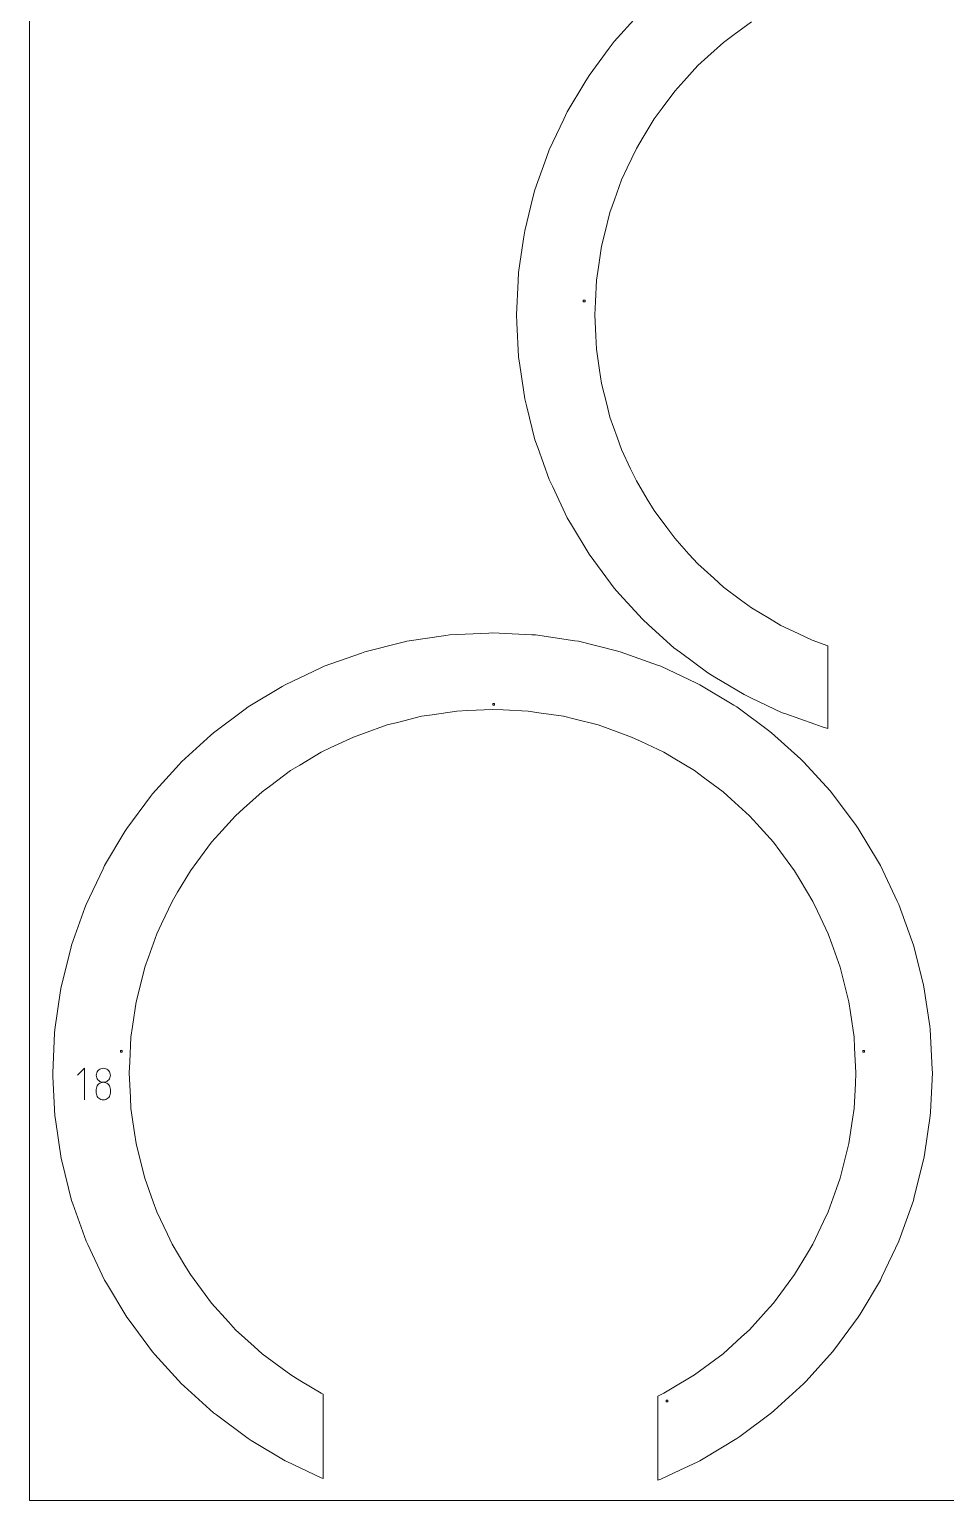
# Model space of a CAD drawing. Header units: centimetres. Extents: x -214 to 137, y -175 to 4.
# Drawn here: x -83.03 to -52.35, y -175.16 to -125.91 of the extents above; entities that cross this region are included whole.
import ezdxf

# ---------------------------------------------------------------- set-up
doc = ezdxf.new("R2010")
doc.units = ezdxf.units.CM
doc.header["$MEASUREMENT"] = 0
doc.layers.add('layer 1', color=7, linetype='Continuous')

msp = doc.modelspace()

# ---------------------------------------------------------------- linework, layer by layer
at = {"layer": 'layer 1', "color": 5, "lineweight": 9}
for points in [[(-83.02943, -75.16373), (-83.02943, -75.16373), (-83.02943, -175.16373), (-83.02943, -175.16373)], [(-62.6788, -125.46353), (-62.6788, -125.46353), (-63.44598, -126.30999), (-63.44598, -126.30999)], [(-59.78284, -126.33854), (-59.78284, -126.33854), (-59.42359, -126.0721), (-59.42359, -126.0721)], [(-59.42359, -126.0721), (-59.42359, -126.0721), (-58.85283, -125.6488), (-58.85283, -125.6488)], [(-63.60854, -126.52918), (-63.60854, -126.52918), (-64.28906, -127.44675), (-64.28906, -127.44675)], [(-63.44598, -126.30999), (-63.44598, -126.30999), (-63.60854, -126.52918), (-63.60854, -126.52918)], [(-60.30936, -126.81575), (-60.30936, -126.81575), (-59.78284, -126.33854), (-59.78284, -126.33854)], [(-60.64076, -127.11612), (-60.64076, -127.11612), (-60.30936, -126.81575), (-60.30936, -126.81575)], [(-64.28906, -127.44675), (-64.28906, -127.44675), (-64.42935, -127.68082), (-64.42935, -127.68082)], [(-61.11797, -127.64264), (-61.11797, -127.64264), (-60.64076, -127.11612), (-60.64076, -127.11612)], [(-64.42935, -127.68082), (-64.42935, -127.68082), (-65.01666, -128.66068), (-65.01666, -128.66068)], [(-61.84164, -128.5448), (-61.84164, -128.5448), (-61.41833, -127.97404), (-61.41833, -127.97404)], [(-61.41833, -127.97404), (-61.41833, -127.97404), (-61.11797, -127.64264), (-61.11797, -127.64264)], [(-62.10807, -128.90404), (-62.10807, -128.90404), (-61.84164, -128.5448), (-61.84164, -128.5448)], [(-65.13333, -128.90737), (-65.13333, -128.90737), (-65.62177, -129.94008), (-65.62177, -129.94008)], [(-65.01666, -128.66068), (-65.01666, -128.66068), (-65.13333, -128.90737), (-65.13333, -128.90737)], [(-62.4734, -129.51355), (-62.4734, -129.51355), (-62.10807, -128.90404), (-62.10807, -128.90404)], [(-62.70334, -129.89717), (-62.70334, -129.89717), (-62.4734, -129.51355), (-62.4734, -129.51355)], [(-65.62177, -129.94008), (-65.62177, -129.94008), (-65.71371, -130.19702), (-65.71371, -130.19702)], [(-63.00715, -130.53955), (-63.00715, -130.53955), (-62.70334, -129.89717), (-62.70334, -129.89717)], [(-65.71371, -130.19702), (-65.71371, -130.19702), (-66.09856, -131.27263), (-66.09856, -131.27263)], [(-63.43778, -131.61294), (-63.43778, -131.61294), (-63.19839, -130.94388), (-63.19839, -130.94388)], [(-63.19839, -130.94388), (-63.19839, -130.94388), (-63.00715, -130.53955), (-63.00715, -130.53955)], [(-66.09856, -131.27263), (-66.09856, -131.27263), (-66.16487, -131.53734), (-66.16487, -131.53734)], [(-66.16487, -131.53734), (-66.16487, -131.53734), (-66.44245, -132.64549), (-66.44245, -132.64549)], [(-63.58846, -132.03406), (-63.58846, -132.03406), (-63.43778, -131.61294), (-63.43778, -131.61294)], [(-63.76112, -132.72336), (-63.76112, -132.72336), (-63.58846, -132.03406), (-63.58846, -132.03406)], [(-66.48249, -132.91543), (-66.48249, -132.91543), (-66.65011, -134.04546), (-66.65011, -134.04546)], [(-66.44245, -132.64549), (-66.44245, -132.64549), (-66.48249, -132.91543), (-66.48249, -132.91543)], [(-63.86979, -133.15722), (-63.86979, -133.15722), (-63.76112, -132.72336), (-63.76112, -132.72336)], [(-63.97407, -133.86014), (-63.97407, -133.86014), (-63.86979, -133.15722), (-63.86979, -133.15722)], [(-64.0397, -134.30256), (-64.0397, -134.30256), (-63.97407, -133.86014), (-63.97407, -133.86014)], [(-66.6635, -134.31801), (-66.6635, -134.31801), (-66.71955, -135.45903), (-66.71955, -135.45903)], [(-66.65011, -134.04546), (-66.65011, -134.04546), (-66.6635, -134.31801), (-66.6635, -134.31801)], [(-64.07456, -135.01231), (-64.07456, -135.01231), (-64.0397, -134.30256), (-64.0397, -134.30256)], [(-66.71955, -135.45903), (-66.71955, -135.45903), (-66.70616, -135.73159), (-66.70616, -135.73159)], [(-64.42248, -134.97176), (-64.42248, -134.97176), (-64.47963, -134.97176), (-64.47963, -134.97176)], [(-64.47963, -134.97176), (-64.47963, -134.97176), (-64.47963, -135.02891), (-64.47963, -135.02891)], [(-64.47963, -135.02891), (-64.47963, -135.02891), (-64.42248, -135.02891), (-64.42248, -135.02891)], [(-64.42248, -135.02891), (-64.42248, -135.02891), (-64.42248, -134.97176), (-64.42248, -134.97176)], [(-64.0965, -135.45903), (-64.0965, -135.45903), (-64.07456, -135.01231), (-64.07456, -135.01231)], [(-64.06163, -136.16878), (-64.06163, -136.16878), (-64.0965, -135.45903), (-64.0965, -135.45903)], [(-66.70616, -135.73159), (-66.70616, -135.73159), (-66.65011, -136.87261), (-66.65011, -136.87261)], [(-64.03969, -136.61551), (-64.03969, -136.61551), (-64.06163, -136.16878), (-64.06163, -136.16878)], [(-66.65011, -136.87261), (-66.65011, -136.87261), (-66.61007, -137.14254), (-66.61007, -137.14254)], [(-63.93542, -137.31841), (-63.93542, -137.31841), (-64.03969, -136.61551), (-64.03969, -136.61551)], [(-66.61007, -137.14254), (-66.61007, -137.14254), (-66.44244, -138.27257), (-66.44244, -138.27257)], [(-63.86979, -137.76084), (-63.86979, -137.76084), (-63.93542, -137.31841), (-63.93542, -137.31841)], [(-63.69713, -138.45014), (-63.69713, -138.45014), (-63.86979, -137.76084), (-63.86979, -137.76084)], [(-66.44244, -138.27257), (-66.44244, -138.27257), (-66.37613, -138.53728), (-66.37613, -138.53728)], [(-66.37613, -138.53728), (-66.37613, -138.53728), (-66.09856, -139.64544), (-66.09856, -139.64544)], [(-63.58846, -138.884), (-63.58846, -138.884), (-63.69713, -138.45014), (-63.69713, -138.45014)], [(-63.34907, -139.55307), (-63.34907, -139.55307), (-63.58846, -138.884), (-63.58846, -138.884)], [(-66.09856, -139.64544), (-66.09856, -139.64544), (-66.00663, -139.90237), (-66.00663, -139.90237)], [(-63.19838, -139.97419), (-63.19838, -139.97419), (-63.34907, -139.55307), (-63.34907, -139.55307)], [(-66.00663, -139.90237), (-66.00663, -139.90237), (-65.62176, -140.97798), (-65.62176, -140.97798)], [(-62.89456, -140.61656), (-62.89456, -140.61656), (-63.19838, -139.97419), (-63.19838, -139.97419)], [(-62.70333, -141.02088), (-62.70333, -141.02088), (-62.89456, -140.61656), (-62.89456, -140.61656)], [(-65.62176, -140.97798), (-65.62176, -140.97798), (-65.50509, -141.22467), (-65.50509, -141.22467)], [(-65.50509, -141.22467), (-65.50509, -141.22467), (-65.01666, -142.25738), (-65.01666, -142.25738)], [(-62.33801, -141.63038), (-62.33801, -141.63038), (-62.70333, -141.02088), (-62.70333, -141.02088)], [(-62.10807, -142.01401), (-62.10807, -142.01401), (-62.33801, -141.63038), (-62.33801, -141.63038)], [(-65.01666, -142.25738), (-65.01666, -142.25738), (-64.87636, -142.49144), (-64.87636, -142.49144)], [(-61.68476, -142.58478), (-61.68476, -142.58478), (-62.10807, -142.01401), (-62.10807, -142.01401)], [(-64.87636, -142.49144), (-64.87636, -142.49144), (-64.28906, -143.4713), (-64.28906, -143.4713)], [(-61.41832, -142.94403), (-61.41832, -142.94403), (-61.68476, -142.58478), (-61.68476, -142.58478)], [(-60.94111, -143.47055), (-60.94111, -143.47055), (-61.41832, -142.94403), (-61.41832, -142.94403)], [(-64.28906, -143.4713), (-64.28906, -143.4713), (-64.1265, -143.69049), (-64.1265, -143.69049)], [(-64.1265, -143.69049), (-64.1265, -143.69049), (-63.44597, -144.60807), (-63.44597, -144.60807)], [(-60.64075, -143.80195), (-60.64075, -143.80195), (-60.94111, -143.47055), (-60.94111, -143.47055)], [(-60.11423, -144.27916), (-60.11423, -144.27916), (-60.64075, -143.80195), (-60.64075, -143.80195)], [(-59.78283, -144.57952), (-59.78283, -144.57952), (-60.11423, -144.27916), (-60.11423, -144.27916)], [(-63.44597, -144.60807), (-63.44597, -144.60807), (-63.26271, -144.81027), (-63.26271, -144.81027)], [(-63.26271, -144.81027), (-63.26271, -144.81027), (-62.49553, -145.65673), (-62.49553, -145.65673)], [(-59.21207, -145.00282), (-59.21207, -145.00282), (-59.78283, -144.57952), (-59.78283, -144.57952)], [(-58.85282, -145.26926), (-58.85282, -145.26926), (-59.21207, -145.00282), (-59.21207, -145.00282)], [(-58.24332, -145.63458), (-58.24332, -145.63458), (-58.85282, -145.26926), (-58.85282, -145.26926)], [(-62.49553, -145.65673), (-62.49553, -145.65673), (-62.29333, -145.83998), (-62.29333, -145.83998)], [(-57.85969, -145.86452), (-57.85969, -145.86452), (-58.24332, -145.63458), (-58.24332, -145.63458)], [(-69.08521, -146.19793), (-69.08521, -146.19793), (-70.3937, -146.39202), (-70.3937, -146.39202)], [(-68.96383, -146.17992), (-68.96383, -146.17992), (-69.08521, -146.19793), (-69.08521, -146.19793)], [(-67.64261, -146.11501), (-67.64261, -146.11501), (-68.96383, -146.17992), (-68.96383, -146.17992)], [(-67.52004, -146.10899), (-67.52004, -146.10899), (-67.64261, -146.11501), (-67.64261, -146.11501)], [(-66.19875, -146.17391), (-66.19875, -146.17391), (-67.52004, -146.10899), (-67.52004, -146.10899)], [(-66.07617, -146.17993), (-66.07617, -146.17993), (-66.19875, -146.17391), (-66.19875, -146.17391)], [(-64.76768, -146.37403), (-64.76768, -146.37403), (-66.07617, -146.17993), (-66.07617, -146.17993)], [(-62.29333, -145.83998), (-62.29333, -145.83998), (-61.44687, -146.60716), (-61.44687, -146.60716)], [(-57.45537, -146.05575), (-57.45537, -146.05575), (-57.85969, -145.86452), (-57.85969, -145.86452)], [(-56.81299, -146.35957), (-56.81299, -146.35957), (-57.45537, -146.05575), (-57.45537, -146.05575)], [(-71.91145, -146.7846), (-71.91145, -146.7846), (-73.15693, -147.23024), (-73.15693, -147.23024)], [(-71.7959, -146.74326), (-71.7959, -146.74326), (-71.91145, -146.7846), (-71.91145, -146.7846)], [(-70.51274, -146.42184), (-70.51274, -146.42184), (-71.7959, -146.74326), (-71.7959, -146.74326)], [(-70.3937, -146.39202), (-70.3937, -146.39202), (-70.51274, -146.42184), (-70.51274, -146.42184)], [(-64.64629, -146.39204), (-64.64629, -146.39204), (-64.76768, -146.37403), (-64.76768, -146.37403)], [(-63.36314, -146.71346), (-63.36314, -146.71346), (-64.64629, -146.39204), (-64.64629, -146.39204)], [(-63.2441, -146.74328), (-63.2441, -146.74328), (-63.36314, -146.71346), (-63.36314, -146.71346)], [(-61.99862, -147.18893), (-61.99862, -147.18893), (-63.2441, -146.74328), (-63.2441, -146.74328)], [(-61.44687, -146.60716), (-61.44687, -146.60716), (-61.22769, -146.76972), (-61.22769, -146.76972)], [(-61.22769, -146.76972), (-61.22769, -146.76972), (-60.31011, -147.45024), (-60.31011, -147.45024)], [(-56.28715, -146.54772), (-56.28715, -146.54772), (-56.81299, -146.35957), (-56.81299, -146.35957)], [(-56.28715, -147.01864), (-56.28715, -147.01864), (-56.28715, -146.54772), (-56.28715, -146.54772)], [(-73.26786, -147.28271), (-73.26786, -147.28271), (-74.46366, -147.84828), (-74.46366, -147.84828)], [(-73.15693, -147.23024), (-73.15693, -147.23024), (-73.26786, -147.28271), (-73.26786, -147.28271)], [(-61.88308, -147.23027), (-61.88308, -147.23027), (-61.99862, -147.18893), (-61.99862, -147.18893)], [(-60.68729, -147.79585), (-60.68729, -147.79585), (-61.88308, -147.23027), (-61.88308, -147.23027)], [(-56.28715, -147.29466), (-56.28715, -147.29466), (-56.28715, -147.01864), (-56.28715, -147.01864)], [(-60.31011, -147.45024), (-60.31011, -147.45024), (-60.07604, -147.59054), (-60.07604, -147.59054)], [(-60.07604, -147.59054), (-60.07604, -147.59054), (-59.09618, -148.17784), (-59.09618, -148.17784)], [(-56.28714, -148.47519), (-56.28714, -148.47519), (-56.28715, -147.29466), (-56.28715, -147.29466)], [(-74.56892, -147.91137), (-74.56892, -147.91137), (-75.70352, -148.59143), (-75.70352, -148.59143)], [(-74.46366, -147.84828), (-74.46366, -147.84828), (-74.56892, -147.91137), (-74.56892, -147.91137)], [(-60.57635, -147.84832), (-60.57635, -147.84832), (-60.68729, -147.79585), (-60.68729, -147.79585)], [(-59.44175, -148.52838), (-59.44175, -148.52838), (-60.57635, -147.84832), (-60.57635, -147.84832)], [(-59.09618, -148.17784), (-59.09618, -148.17784), (-58.8495, -148.29452), (-58.8495, -148.29452)], [(-75.80209, -148.66453), (-75.80209, -148.66453), (-76.86458, -149.45252), (-76.86458, -149.45252)], [(-75.70352, -148.59143), (-75.70352, -148.59143), (-75.80209, -148.66453), (-75.80209, -148.66453)], [(-69.53704, -148.85153), (-69.53704, -148.85153), (-68.71273, -148.72926), (-68.71273, -148.72926)], [(-68.71273, -148.72926), (-68.71273, -148.72926), (-68.35236, -148.71156), (-68.35236, -148.71156)], [(-68.35236, -148.71156), (-68.35236, -148.71156), (-67.52004, -148.67067), (-67.52004, -148.67067)], [(-67.52004, -148.67067), (-67.52004, -148.67067), (-67.15964, -148.68837), (-67.15964, -148.68837)], [(-67.45414, -148.47607), (-67.45414, -148.47607), (-67.51129, -148.47607), (-67.51129, -148.47607)], [(-67.51129, -148.47607), (-67.51129, -148.47607), (-67.51129, -148.53322), (-67.51129, -148.53322)], [(-67.51129, -148.53322), (-67.51129, -148.53322), (-67.45414, -148.53322), (-67.45414, -148.53322)], [(-67.45414, -148.53322), (-67.45414, -148.53322), (-67.45414, -148.47607), (-67.45414, -148.47607)], [(-67.15964, -148.68837), (-67.15964, -148.68837), (-66.32727, -148.72927), (-66.32727, -148.72927)], [(-66.32727, -148.72927), (-66.32727, -148.72927), (-65.97037, -148.78221), (-65.97037, -148.78221)], [(-59.33649, -148.59147), (-59.33649, -148.59147), (-59.44175, -148.52838), (-59.44175, -148.52838)], [(-58.27401, -149.37947), (-58.27401, -149.37947), (-59.33649, -148.59147), (-59.33649, -148.59147)], [(-58.8495, -148.29452), (-58.8495, -148.29452), (-57.81679, -148.78295), (-57.81679, -148.78295)], [(-56.28714, -149.30911), (-56.28714, -149.30911), (-56.28714, -148.47519), (-56.28714, -148.47519)], [(-71.8369, -149.47536), (-71.8369, -149.47536), (-71.05229, -149.19463), (-71.05229, -149.19463)], [(-71.05229, -149.19463), (-71.05229, -149.19463), (-70.70229, -149.10696), (-70.70229, -149.10696)], [(-70.70229, -149.10696), (-70.70229, -149.10696), (-69.89394, -148.90447), (-69.89394, -148.90447)], [(-69.89394, -148.90447), (-69.89394, -148.90447), (-69.53704, -148.85153), (-69.53704, -148.85153)], [(-65.97037, -148.78221), (-65.97037, -148.78221), (-65.14607, -148.90449), (-65.14607, -148.90449)], [(-65.14607, -148.90449), (-65.14607, -148.90449), (-64.79607, -148.99216), (-64.79607, -148.99216)], [(-64.79607, -148.99216), (-64.79607, -148.99216), (-63.98773, -149.19465), (-63.98773, -149.19465)], [(-63.98773, -149.19465), (-63.98773, -149.19465), (-63.64801, -149.3162), (-63.64801, -149.3162)], [(-57.81679, -148.78295), (-57.81679, -148.78295), (-57.73252, -148.8131), (-57.73252, -148.8131)], [(-57.73252, -148.8131), (-57.73252, -148.8131), (-56.731, -149.17144), (-56.731, -149.17144)], [(-56.731, -149.17144), (-56.731, -149.17144), (-56.48424, -149.25974), (-56.48424, -149.25974)], [(-76.95551, -149.53493), (-76.95551, -149.53493), (-77.93564, -150.42328), (-77.93564, -150.42328)], [(-76.86458, -149.45252), (-76.86458, -149.45252), (-76.95551, -149.53493), (-76.95551, -149.53493)], [(-72.92993, -149.95321), (-72.92993, -149.95321), (-72.17661, -149.59692), (-72.17661, -149.59692)], [(-72.17661, -149.59692), (-72.17661, -149.59692), (-71.8369, -149.47536), (-71.8369, -149.47536)], [(-63.64801, -149.3162), (-63.64801, -149.3162), (-62.8634, -149.59695), (-62.8634, -149.59695)], [(-62.8634, -149.59695), (-62.8634, -149.59695), (-62.53724, -149.75121), (-62.53724, -149.75121)], [(-58.17544, -149.45257), (-58.17544, -149.45257), (-58.27401, -149.37947), (-58.27401, -149.37947)], [(-57.19532, -150.34092), (-57.19532, -150.34092), (-58.17544, -149.45257), (-58.17544, -149.45257)], [(-56.48424, -149.25974), (-56.48424, -149.25974), (-56.28714, -149.30911), (-56.28714, -149.30911)], [(-73.97086, -150.53589), (-73.97086, -150.53589), (-73.25609, -150.10747), (-73.25609, -150.10747)], [(-73.25609, -150.10747), (-73.25609, -150.10747), (-72.92993, -149.95321), (-72.92993, -149.95321)], [(-62.53724, -149.75121), (-62.53724, -149.75121), (-61.78393, -150.1075), (-61.78393, -150.1075)], [(-61.78393, -150.1075), (-61.78393, -150.1075), (-61.47445, -150.293), (-61.47445, -150.293)], [(-78.01805, -150.51421), (-78.01805, -150.51421), (-78.90639, -151.49434), (-78.90639, -151.49434)], [(-77.93564, -150.42328), (-77.93564, -150.42328), (-78.01805, -150.51421), (-78.01805, -150.51421)], [(-74.94967, -151.21779), (-74.94967, -151.21779), (-74.28034, -150.72138), (-74.28034, -150.72138)], [(-74.28034, -150.72138), (-74.28034, -150.72138), (-73.97086, -150.53589), (-73.97086, -150.53589)], [(-61.47445, -150.293), (-61.47445, -150.293), (-60.75969, -150.72141), (-60.75969, -150.72141)], [(-60.75969, -150.72141), (-60.75969, -150.72141), (-60.46989, -150.93635), (-60.46989, -150.93635)], [(-57.1044, -150.42333), (-57.1044, -150.42333), (-57.19532, -150.34092), (-57.19532, -150.34092)], [(-56.21606, -151.40346), (-56.21606, -151.40346), (-57.1044, -150.42333), (-57.1044, -150.42333)], [(-75.23947, -151.43272), (-75.23947, -151.43272), (-74.94967, -151.21779), (-74.94967, -151.21779)], [(-60.46989, -150.93635), (-60.46989, -150.93635), (-59.80056, -151.43276), (-59.80056, -151.43276)], [(-78.97949, -151.5929), (-78.97949, -151.5929), (-79.76749, -152.65539), (-79.76749, -152.65539)], [(-78.90639, -151.49434), (-78.90639, -151.49434), (-78.97949, -151.5929), (-78.97949, -151.5929)], [(-75.85692, -151.99234), (-75.85692, -151.99234), (-75.23947, -151.43272), (-75.23947, -151.43272)], [(-59.80056, -151.43276), (-59.80056, -151.43276), (-59.53322, -151.67507), (-59.53322, -151.67507)], [(-59.53322, -151.67507), (-59.53322, -151.67507), (-58.91578, -152.2347), (-58.91578, -152.2347)], [(-56.13365, -151.49439), (-56.13365, -151.49439), (-56.21606, -151.40346), (-56.21606, -151.40346)], [(-55.34566, -152.55688), (-55.34566, -152.55688), (-56.13365, -151.49439), (-56.13365, -151.49439)], [(-76.12426, -152.23465), (-76.12426, -152.23465), (-75.85692, -151.99234), (-75.85692, -151.99234)], [(-79.76749, -152.65539), (-79.76749, -152.65539), (-79.83058, -152.76065), (-79.83058, -152.76065)], [(-76.68389, -152.8521), (-76.68389, -152.8521), (-76.12426, -152.23465), (-76.12426, -152.23465)], [(-58.91578, -152.2347), (-58.91578, -152.2347), (-58.67348, -152.50204), (-58.67348, -152.50204)], [(-58.67348, -152.50204), (-58.67348, -152.50204), (-58.11385, -153.11949), (-58.11385, -153.11949)], [(-55.27256, -152.65544), (-55.27256, -152.65544), (-55.34566, -152.55688), (-55.34566, -152.55688)], [(-54.59251, -153.79006), (-54.59251, -153.79006), (-55.27256, -152.65544), (-55.27256, -152.65544)], [(-79.83058, -152.76065), (-79.83058, -152.76065), (-80.51063, -153.89526), (-80.51063, -153.89526)], [(-77.4226, -153.78878), (-77.4226, -153.78878), (-76.92619, -153.11945), (-76.92619, -153.11945)], [(-76.92619, -153.11945), (-76.92619, -153.11945), (-76.68389, -152.8521), (-76.68389, -152.8521)], [(-58.11385, -153.11949), (-58.11385, -153.11949), (-57.89892, -153.40929), (-57.89892, -153.40929)], [(-57.89892, -153.40929), (-57.89892, -153.40929), (-57.40252, -154.07863), (-57.40252, -154.07863)], [(-80.5631, -154.00619), (-80.5631, -154.00619), (-81.12867, -155.20199), (-81.12867, -155.20199)], [(-80.51063, -153.89526), (-80.51063, -153.89526), (-80.5631, -154.00619), (-80.5631, -154.00619)], [(-78.06594, -154.79334), (-78.06594, -154.79334), (-77.63754, -154.07858), (-77.63754, -154.07858)], [(-77.63754, -154.07858), (-77.63754, -154.07858), (-77.4226, -153.78878), (-77.4226, -153.78878)], [(-57.40252, -154.07863), (-57.40252, -154.07863), (-57.21703, -154.3881), (-57.21703, -154.3881)], [(-54.52942, -153.89532), (-54.52942, -153.89532), (-54.59251, -153.79006), (-54.59251, -153.79006)], [(-53.96385, -155.09112), (-53.96385, -155.09112), (-54.52942, -153.89532), (-54.52942, -153.89532)], [(-57.21703, -154.3881), (-57.21703, -154.3881), (-56.78862, -155.10286), (-56.78862, -155.10286)], [(-78.60774, -155.85614), (-78.60774, -155.85614), (-78.25144, -155.10282), (-78.25144, -155.10282)], [(-78.25144, -155.10282), (-78.25144, -155.10282), (-78.06594, -154.79334), (-78.06594, -154.79334)], [(-56.78862, -155.10286), (-56.78862, -155.10286), (-56.63435, -155.42903), (-56.63435, -155.42903)], [(-53.91139, -155.20205), (-53.91139, -155.20205), (-53.96385, -155.09112), (-53.96385, -155.09112)], [(-81.17001, -155.31754), (-81.17001, -155.31754), (-81.61566, -156.56301), (-81.61566, -156.56301)], [(-81.12867, -155.20199), (-81.12867, -155.20199), (-81.17001, -155.31754), (-81.17001, -155.31754)], [(-56.63435, -155.42903), (-56.63435, -155.42903), (-56.27807, -156.18235), (-56.27807, -156.18235)], [(-53.46576, -156.44753), (-53.46576, -156.44753), (-53.91139, -155.20205), (-53.91139, -155.20205)], [(-78.762, -156.1823), (-78.762, -156.1823), (-78.60774, -155.85614), (-78.60774, -155.85614)], [(-81.61566, -156.56301), (-81.61566, -156.56301), (-81.64547, -156.68205), (-81.64547, -156.68205)], [(-79.04273, -156.96691), (-79.04273, -156.96691), (-78.762, -156.1823), (-78.762, -156.1823)], [(-56.27807, -156.18235), (-56.27807, -156.18235), (-56.15652, -156.52206), (-56.15652, -156.52206)], [(-56.15652, -156.52206), (-56.15652, -156.52206), (-55.87578, -157.30667), (-55.87578, -157.30667)], [(-53.42442, -156.56307), (-53.42442, -156.56307), (-53.46576, -156.44753), (-53.46576, -156.44753)], [(-53.103, -157.84623), (-53.103, -157.84623), (-53.42442, -156.56307), (-53.42442, -156.56307)], [(-81.64547, -156.68205), (-81.64547, -156.68205), (-81.96689, -157.96522), (-81.96689, -157.96522)], [(-79.16428, -157.30663), (-79.16428, -157.30663), (-79.04273, -156.96691), (-79.04273, -156.96691)], [(-79.36677, -158.11498), (-79.36677, -158.11498), (-79.16428, -157.30663), (-79.16428, -157.30663)], [(-55.87578, -157.30667), (-55.87578, -157.30667), (-55.78811, -157.65667), (-55.78811, -157.65667)], [(-81.98489, -158.0866), (-81.98489, -158.0866), (-82.17899, -159.39509), (-82.17899, -159.39509)], [(-81.96689, -157.96522), (-81.96689, -157.96522), (-81.98489, -158.0866), (-81.98489, -158.0866)], [(-79.45444, -158.46498), (-79.45444, -158.46498), (-79.36677, -158.11498), (-79.36677, -158.11498)], [(-55.78811, -157.65667), (-55.78811, -157.65667), (-55.58564, -158.46502), (-55.58564, -158.46502)], [(-53.07318, -157.96527), (-53.07318, -157.96527), (-53.103, -157.84623), (-53.103, -157.84623)], [(-52.8791, -159.27375), (-52.8791, -159.27375), (-53.07318, -157.96527), (-53.07318, -157.96527)], [(-79.57671, -159.28928), (-79.57671, -159.28928), (-79.45444, -158.46498), (-79.45444, -158.46498)], [(-55.58564, -158.46502), (-55.58564, -158.46502), (-55.5327, -158.82192), (-55.5327, -158.82192)], [(-55.5327, -158.82192), (-55.5327, -158.82192), (-55.41043, -159.64622), (-55.41043, -159.64622)], [(-82.18501, -159.51766), (-82.18501, -159.51766), (-82.24992, -160.83888), (-82.24992, -160.83888)], [(-82.17899, -159.39509), (-82.17899, -159.39509), (-82.18501, -159.51766), (-82.18501, -159.51766)], [(-79.62965, -159.64618), (-79.62965, -159.64618), (-79.57671, -159.28928), (-79.57671, -159.28928)], [(-52.8611, -159.39514), (-52.8611, -159.39514), (-52.8791, -159.27375), (-52.8791, -159.27375)], [(-52.79619, -160.71636), (-52.79619, -160.71636), (-52.8611, -159.39514), (-52.8611, -159.39514)], [(-79.67054, -160.4785), (-79.67054, -160.4785), (-79.62965, -159.64618), (-79.62965, -159.64618)], [(-55.41043, -159.64622), (-55.41043, -159.64622), (-55.39272, -160.0066), (-55.39272, -160.0066)], [(-55.39272, -160.0066), (-55.39272, -160.0066), (-55.35184, -160.83892), (-55.35184, -160.83892)], [(-79.92454, -160.09206), (-79.92454, -160.09206), (-79.98169, -160.09206), (-79.98169, -160.09206)], [(-79.98169, -160.09206), (-79.98169, -160.09206), (-79.98169, -160.14921), (-79.98169, -160.14921)], [(-79.98169, -160.14921), (-79.98169, -160.14921), (-79.92454, -160.14921), (-79.92454, -160.14921)], [(-79.92454, -160.14921), (-79.92454, -160.14921), (-79.92454, -160.09206), (-79.92454, -160.09206)], [(-79.68825, -160.83888), (-79.68825, -160.83888), (-79.67054, -160.4785), (-79.67054, -160.4785)], [(-55.05839, -160.09207), (-55.05839, -160.09207), (-55.11554, -160.09207), (-55.11554, -160.09207)], [(-55.11554, -160.09207), (-55.11554, -160.09207), (-55.11554, -160.14922), (-55.11554, -160.14922)], [(-55.11554, -160.14922), (-55.11554, -160.14922), (-55.05839, -160.14922), (-55.05839, -160.14922)], [(-55.05839, -160.14922), (-55.05839, -160.14922), (-55.05839, -160.09207), (-55.05839, -160.09207)], [(-82.24992, -160.83888), (-82.24992, -160.83888), (-82.24389, -160.96144), (-82.24389, -160.96144)], [(-82.24389, -160.96144), (-82.24389, -160.96144), (-82.17899, -162.28266), (-82.17899, -162.28266)], [(-79.64735, -161.67119), (-79.64735, -161.67119), (-79.68825, -160.83888), (-79.68825, -160.83888)], [(-55.35184, -160.83892), (-55.35184, -160.83892), (-55.36954, -161.19929), (-55.36954, -161.19929)], [(-52.85508, -162.16013), (-52.85508, -162.16013), (-52.79017, -160.83893), (-52.79017, -160.83893)], [(-52.79017, -160.83893), (-52.79017, -160.83893), (-52.79619, -160.71636), (-52.79619, -160.71636)], [(-55.36954, -161.19929), (-55.36954, -161.19929), (-55.41044, -162.0316), (-55.41044, -162.0316)], [(-79.62965, -162.03157), (-79.62965, -162.03157), (-79.64735, -161.67119), (-79.64735, -161.67119)], [(-79.50738, -162.85587), (-79.50738, -162.85587), (-79.62965, -162.03157), (-79.62965, -162.03157)], [(-55.41044, -162.0316), (-55.41044, -162.0316), (-55.46338, -162.38851), (-55.46338, -162.38851)], [(-82.17899, -162.28266), (-82.17899, -162.28266), (-82.16098, -162.40405), (-82.16098, -162.40405)], [(-82.16098, -162.40405), (-82.16098, -162.40405), (-81.96689, -163.71253), (-81.96689, -163.71253)], [(-55.46338, -162.38851), (-55.46338, -162.38851), (-55.58565, -163.2128), (-55.58565, -163.2128)], [(-53.0552, -163.59118), (-53.0552, -163.59118), (-52.86111, -162.2827), (-52.86111, -162.2827)], [(-52.86111, -162.2827), (-52.86111, -162.2827), (-52.85508, -162.16013), (-52.85508, -162.16013)], [(-79.45444, -163.21277), (-79.45444, -163.21277), (-79.50738, -162.85587), (-79.50738, -162.85587)], [(-79.25195, -164.02112), (-79.25195, -164.02112), (-79.45444, -163.21277), (-79.45444, -163.21277)], [(-55.58565, -163.2128), (-55.58565, -163.2128), (-55.67332, -163.5628), (-55.67332, -163.5628)], [(-81.96689, -163.71253), (-81.96689, -163.71253), (-81.93707, -163.83157), (-81.93707, -163.83157)], [(-81.93707, -163.83157), (-81.93707, -163.83157), (-81.61565, -165.11474), (-81.61565, -165.11474)], [(-79.16428, -164.37112), (-79.16428, -164.37112), (-79.25195, -164.02112), (-79.25195, -164.02112)], [(-55.67332, -163.5628), (-55.67332, -163.5628), (-55.87581, -164.37114), (-55.87581, -164.37114)], [(-53.39463, -164.99573), (-53.39463, -164.99573), (-53.07321, -163.71257), (-53.07321, -163.71257)], [(-53.07321, -163.71257), (-53.07321, -163.71257), (-53.0552, -163.59118), (-53.0552, -163.59118)], [(-78.88354, -165.15573), (-78.88354, -165.15573), (-79.16428, -164.37112), (-79.16428, -164.37112)], [(-55.87581, -164.37114), (-55.87581, -164.37114), (-55.99736, -164.71086), (-55.99736, -164.71086)], [(-55.99736, -164.71086), (-55.99736, -164.71086), (-56.2781, -165.49547), (-56.2781, -165.49547)], [(-53.42445, -165.11477), (-53.42445, -165.11477), (-53.39463, -164.99573), (-53.39463, -164.99573)], [(-81.61565, -165.11474), (-81.61565, -165.11474), (-81.5743, -165.23028), (-81.5743, -165.23028)], [(-81.5743, -165.23028), (-81.5743, -165.23028), (-81.12867, -166.47576), (-81.12867, -166.47576)], [(-78.76199, -165.49545), (-78.76199, -165.49545), (-78.88354, -165.15573), (-78.88354, -165.15573)], [(-78.4057, -166.24876), (-78.4057, -166.24876), (-78.76199, -165.49545), (-78.76199, -165.49545)], [(-56.2781, -165.49547), (-56.2781, -165.49547), (-56.43237, -165.82163), (-56.43237, -165.82163)], [(-53.87008, -166.36024), (-53.87008, -166.36024), (-53.42445, -165.11477), (-53.42445, -165.11477)], [(-56.43237, -165.82163), (-56.43237, -165.82163), (-56.78866, -166.57495), (-56.78866, -166.57495)], [(-81.12867, -166.47576), (-81.12867, -166.47576), (-81.0762, -166.58669), (-81.0762, -166.58669)], [(-78.25143, -166.57493), (-78.25143, -166.57493), (-78.4057, -166.24876), (-78.4057, -166.24876)], [(-54.47701, -167.67158), (-54.47701, -167.67158), (-53.91142, -166.47578), (-53.91142, -166.47578)], [(-53.91142, -166.47578), (-53.91142, -166.47578), (-53.87008, -166.36024), (-53.87008, -166.36024)], [(-81.0762, -166.58669), (-81.0762, -166.58669), (-80.51063, -167.78249), (-80.51063, -167.78249)], [(-77.82302, -167.28969), (-77.82302, -167.28969), (-78.25143, -166.57493), (-78.25143, -166.57493)], [(-56.97415, -166.88442), (-56.97415, -166.88442), (-57.40257, -167.59918), (-57.40257, -167.59918)], [(-56.78866, -166.57495), (-56.78866, -166.57495), (-56.97415, -166.88442), (-56.97415, -166.88442)], [(-77.63753, -167.59917), (-77.63753, -167.59917), (-77.82302, -167.28969), (-77.82302, -167.28969)], [(-80.51063, -167.78249), (-80.51063, -167.78249), (-80.44754, -167.88775), (-80.44754, -167.88775)], [(-80.44754, -167.88775), (-80.44754, -167.88775), (-79.76748, -169.02236), (-79.76748, -169.02236)], [(-77.14112, -168.2685), (-77.14112, -168.2685), (-77.63753, -167.59917), (-77.63753, -167.59917)], [(-57.6175, -167.88899), (-57.6175, -167.88899), (-58.11391, -168.55831), (-58.11391, -168.55831)], [(-57.40257, -167.59918), (-57.40257, -167.59918), (-57.6175, -167.88899), (-57.6175, -167.88899)], [(-55.20953, -168.91712), (-55.20953, -168.91712), (-54.52948, -167.78251), (-54.52948, -167.78251)], [(-54.52948, -167.78251), (-54.52948, -167.78251), (-54.47701, -167.67158), (-54.47701, -167.67158)], [(-76.92618, -168.55831), (-76.92618, -168.55831), (-77.14112, -168.2685), (-77.14112, -168.2685)], [(-76.36655, -169.17575), (-76.36655, -169.17575), (-76.92618, -168.55831), (-76.92618, -168.55831)], [(-58.35622, -168.82566), (-58.35622, -168.82566), (-58.91584, -169.4431), (-58.91584, -169.4431)], [(-58.11391, -168.55831), (-58.11391, -168.55831), (-58.35622, -168.82566), (-58.35622, -168.82566)], [(-55.27262, -169.02238), (-55.27262, -169.02238), (-55.20953, -168.91712), (-55.20953, -168.91712)], [(-79.76748, -169.02236), (-79.76748, -169.02236), (-79.69437, -169.12092), (-79.69437, -169.12092)], [(-79.69437, -169.12092), (-79.69437, -169.12092), (-78.90638, -170.18341), (-78.90638, -170.18341)], [(-76.12425, -169.44309), (-76.12425, -169.44309), (-76.36655, -169.17575), (-76.36655, -169.17575)], [(-75.5068, -170.00272), (-75.5068, -170.00272), (-76.12425, -169.44309), (-76.12425, -169.44309)], [(-58.91584, -169.4431), (-58.91584, -169.4431), (-59.18318, -169.68541), (-59.18318, -169.68541)], [(-56.06061, -170.08486), (-56.06061, -170.08486), (-55.27262, -169.02238), (-55.27262, -169.02238)], [(-59.18318, -169.68541), (-59.18318, -169.68541), (-59.80063, -170.24503), (-59.80063, -170.24503)], [(-78.90638, -170.18341), (-78.90638, -170.18341), (-78.82397, -170.27434), (-78.82397, -170.27434)], [(-78.82397, -170.27434), (-78.82397, -170.27434), (-77.93563, -171.25447), (-77.93563, -171.25447)], [(-75.23946, -170.24502), (-75.23946, -170.24502), (-75.5068, -170.00272), (-75.5068, -170.00272)], [(-74.57013, -170.74143), (-74.57013, -170.74143), (-75.23946, -170.24502), (-75.23946, -170.24502)], [(-59.80063, -170.24503), (-59.80063, -170.24503), (-60.09044, -170.45996), (-60.09044, -170.45996)], [(-57.02206, -171.16355), (-57.02206, -171.16355), (-56.13372, -170.18342), (-56.13372, -170.18342)], [(-56.13372, -170.18342), (-56.13372, -170.18342), (-56.06061, -170.08486), (-56.06061, -170.08486)], [(-74.28033, -170.95636), (-74.28033, -170.95636), (-74.57013, -170.74143), (-74.57013, -170.74143)], [(-60.09044, -170.45996), (-60.09044, -170.45996), (-60.75977, -170.95637), (-60.75977, -170.95637)], [(-77.93563, -171.25447), (-77.93563, -171.25447), (-77.8447, -171.33688), (-77.8447, -171.33688)], [(-77.8447, -171.33688), (-77.8447, -171.33688), (-76.86456, -172.22522), (-76.86456, -172.22522)], [(-73.97085, -171.14185), (-73.97085, -171.14185), (-74.28033, -170.95636), (-74.28033, -170.95636)], [(-73.25608, -171.57026), (-73.25608, -171.57026), (-73.97085, -171.14185), (-73.97085, -171.14185)], [(-60.75977, -170.95637), (-60.75977, -170.95637), (-61.55467, -171.43282), (-61.55467, -171.43282)], [(-58.08461, -172.14282), (-58.08461, -172.14282), (-57.10447, -171.25448), (-57.10447, -171.25448)], [(-57.10447, -171.25448), (-57.10447, -171.25448), (-57.02206, -171.16355), (-57.02206, -171.16355)], [(-73.19704, -171.59819), (-73.19704, -171.59819), (-73.25608, -171.57026), (-73.25608, -171.57026)], [(-73.19704, -171.73602), (-73.19704, -171.73602), (-73.19704, -171.59819), (-73.19704, -171.59819)], [(-73.19704, -172.6745), (-73.19704, -172.6745), (-73.19704, -171.73602), (-73.19704, -171.73602)], [(-61.78401, -171.57027), (-61.78401, -171.57027), (-61.98467, -171.66517), (-61.98467, -171.66517)], [(-61.98467, -171.66517), (-61.98467, -171.66517), (-61.98467, -171.99347), (-61.98467, -171.99347)], [(-61.55467, -171.43282), (-61.55467, -171.43282), (-61.78401, -171.57027), (-61.78401, -171.57027)], [(-61.64653, -171.80329), (-61.64653, -171.80329), (-61.70368, -171.80329), (-61.70368, -171.80329)], [(-61.70368, -171.80329), (-61.70368, -171.80329), (-61.70368, -171.86044), (-61.70368, -171.86044)], [(-61.70368, -171.86044), (-61.70368, -171.86044), (-61.64653, -171.86044), (-61.64653, -171.86044)], [(-61.64653, -171.86044), (-61.64653, -171.86044), (-61.64653, -171.80329), (-61.64653, -171.80329)], [(-76.86456, -172.22522), (-76.86456, -172.22522), (-76.76599, -172.29832), (-76.76599, -172.29832)], [(-76.76599, -172.29832), (-76.76599, -172.29832), (-75.70351, -173.08632), (-75.70351, -173.08632)], [(-61.98467, -171.99347), (-61.98467, -171.99347), (-61.98467, -172.6745), (-61.98467, -172.6745)], [(-59.23801, -173.01322), (-59.23801, -173.01322), (-58.17553, -172.22523), (-58.17553, -172.22523)], [(-58.17553, -172.22523), (-58.17553, -172.22523), (-58.08461, -172.14282), (-58.08461, -172.14282)], [(-73.19703, -174.24552), (-73.19703, -174.24552), (-73.19704, -172.6745), (-73.19704, -172.6745)], [(-61.98467, -172.6745), (-61.98467, -172.6745), (-61.98467, -174.29014), (-61.98467, -174.29014)], [(-75.70351, -173.08632), (-75.70351, -173.08632), (-75.59826, -173.14941), (-75.59826, -173.14941)], [(-75.59826, -173.14941), (-75.59826, -173.14941), (-74.46365, -173.82946), (-74.46365, -173.82946)], [(-60.47118, -173.76637), (-60.47118, -173.76637), (-59.33658, -173.08632), (-59.33658, -173.08632)], [(-59.33658, -173.08632), (-59.33658, -173.08632), (-59.23801, -173.01322), (-59.23801, -173.01322)], [(-74.46365, -173.82946), (-74.46365, -173.82946), (-74.40856, -173.85552), (-74.40856, -173.85552)], [(-74.40856, -173.85552), (-74.40856, -173.85552), (-73.25706, -174.40014), (-73.25706, -174.40014)], [(-61.2514, -174.14869), (-61.2514, -174.14869), (-60.64826, -173.86343), (-60.64826, -173.86343)], [(-60.64826, -173.86343), (-60.64826, -173.86343), (-60.57644, -173.82946), (-60.57644, -173.82946)], [(-60.57644, -173.82946), (-60.57644, -173.82946), (-60.47118, -173.76637), (-60.47118, -173.76637)], [(-73.19705, -174.42852), (-73.19705, -174.42852), (-73.19703, -174.24552), (-73.19703, -174.24552)], [(-61.98467, -174.29014), (-61.98467, -174.29014), (-61.98466, -174.48381), (-61.98466, -174.48381)], [(-61.88318, -174.4475), (-61.88318, -174.4475), (-61.2514, -174.14869), (-61.2514, -174.14869)], [(-73.25706, -174.40014), (-73.25706, -174.40014), (-73.19705, -174.42852), (-73.19705, -174.42852)], [(-61.98466, -174.48381), (-61.98466, -174.48381), (-61.88318, -174.4475), (-61.88318, -174.4475)], [(-83.02943, -175.16373), (-83.02943, -175.16373), (16.97057, -175.16373), (16.97057, -175.16373)]]:
    msp.add_open_spline(points, degree=3, dxfattribs=at)
at = {"layer": 'layer 1', "color": 1, "lineweight": 9}
for points in [[(-81.18693, -160.68678), (-81.18693, -160.68678), (-81.42273, -160.92265), (-81.42273, -160.92265)], [(-81.18693, -161.74744), (-81.18693, -161.74744), (-81.18693, -160.68678), (-81.18693, -160.68678)], [(-80.78542, -160.8811), (-80.78542, -160.8811), (-80.78922, -160.92328), (-80.78922, -160.92328)], [(-80.78922, -160.92328), (-80.78922, -160.92328), (-80.78922, -160.92328), (-80.78922, -160.92328)], [(-80.78922, -160.92328), (-80.78922, -160.92328), (-80.78541, -160.96565), (-80.78541, -160.96565)], [(-80.77446, -160.84137), (-80.77446, -160.84137), (-80.78542, -160.8811), (-80.78542, -160.8811)], [(-80.78541, -160.96565), (-80.78541, -160.96565), (-80.77445, -161.00554), (-80.77445, -161.00554)], [(-80.75702, -160.80474), (-80.75702, -160.80474), (-80.77446, -160.84137), (-80.77446, -160.84137)], [(-80.77445, -161.00554), (-80.77445, -161.00554), (-80.75701, -161.04228), (-80.75701, -161.04228)], [(-80.73377, -160.7719), (-80.73377, -160.7719), (-80.75702, -160.80474), (-80.75702, -160.80474)], [(-80.75701, -161.04228), (-80.75701, -161.04228), (-80.73374, -161.0752), (-80.73374, -161.0752)], [(-80.70536, -160.74352), (-80.70536, -160.74352), (-80.73377, -160.7719), (-80.73377, -160.7719)], [(-80.73374, -161.0752), (-80.73374, -161.0752), (-80.70534, -161.10364), (-80.70534, -161.10364)], [(-80.67248, -160.72028), (-80.67248, -160.72028), (-80.70536, -160.74352), (-80.70536, -160.74352)], [(-80.6358, -160.70284), (-80.6358, -160.70284), (-80.67248, -160.72028), (-80.67248, -160.72028)], [(-80.59598, -160.69188), (-80.59598, -160.69188), (-80.6358, -160.70284), (-80.6358, -160.70284)], [(-80.55369, -160.68808), (-80.55369, -160.68808), (-80.59598, -160.69188), (-80.59598, -160.69188)], [(-80.51139, -160.69188), (-80.51139, -160.69188), (-80.55369, -160.68808), (-80.55369, -160.68808)], [(-80.55369, -160.68808), (-80.55369, -160.68808), (-80.55369, -160.68808), (-80.55369, -160.68808)], [(-80.47157, -160.70284), (-80.47157, -160.70284), (-80.51139, -160.69188), (-80.51139, -160.69188)], [(-80.43489, -160.72028), (-80.43489, -160.72028), (-80.47157, -160.70284), (-80.47157, -160.70284)], [(-80.40201, -160.74352), (-80.40201, -160.74352), (-80.43489, -160.72028), (-80.43489, -160.72028)], [(-80.40204, -161.10364), (-80.40204, -161.10364), (-80.37363, -161.0752), (-80.37363, -161.0752)], [(-80.37361, -160.7719), (-80.37361, -160.7719), (-80.40201, -160.74352), (-80.40201, -160.74352)], [(-80.37363, -161.0752), (-80.37363, -161.0752), (-80.35036, -161.04228), (-80.35036, -161.04228)], [(-80.35035, -160.80474), (-80.35035, -160.80474), (-80.37361, -160.7719), (-80.37361, -160.7719)], [(-80.35036, -161.04228), (-80.35036, -161.04228), (-80.33292, -161.00554), (-80.33292, -161.00554)], [(-80.33291, -160.84137), (-80.33291, -160.84137), (-80.35035, -160.80474), (-80.35035, -160.80474)], [(-80.33292, -161.00554), (-80.33292, -161.00554), (-80.32196, -160.96565), (-80.32196, -160.96565)], [(-80.32195, -160.8811), (-80.32195, -160.8811), (-80.33291, -160.84137), (-80.33291, -160.84137)], [(-80.32196, -160.96565), (-80.32196, -160.96565), (-80.31815, -160.92328), (-80.31815, -160.92328)], [(-80.31815, -160.92328), (-80.31815, -160.92328), (-80.32195, -160.8811), (-80.32195, -160.8811)], [(-80.31815, -160.92328), (-80.31815, -160.92328), (-80.31815, -160.92328), (-80.31815, -160.92328)], [(-80.78542, -161.35259), (-80.78542, -161.35259), (-80.78922, -161.39494), (-80.78922, -161.39494)], [(-80.78922, -161.39494), (-80.78922, -161.39494), (-80.78922, -161.51227), (-80.78922, -161.51227)], [(-80.78922, -161.51227), (-80.78922, -161.51227), (-80.78922, -161.51227), (-80.78922, -161.51227)], [(-80.78922, -161.51227), (-80.78922, -161.51227), (-80.78541, -161.55462), (-80.78541, -161.55462)], [(-80.77446, -161.31271), (-80.77446, -161.31271), (-80.78542, -161.35259), (-80.78542, -161.35259)], [(-80.78541, -161.55462), (-80.78541, -161.55462), (-80.77445, -161.59445), (-80.77445, -161.59445)], [(-80.75702, -161.27598), (-80.75702, -161.27598), (-80.77446, -161.31271), (-80.77446, -161.31271)], [(-80.73377, -161.24307), (-80.73377, -161.24307), (-80.75702, -161.27598), (-80.75702, -161.27598)], [(-80.70536, -161.21464), (-80.70536, -161.21464), (-80.73377, -161.24307), (-80.73377, -161.24307)], [(-80.67248, -161.19136), (-80.67248, -161.19136), (-80.70536, -161.21464), (-80.70536, -161.21464)], [(-80.70534, -161.10364), (-80.70534, -161.10364), (-80.67246, -161.12692), (-80.67246, -161.12692)], [(-80.6358, -161.17391), (-80.6358, -161.17391), (-80.67248, -161.19136), (-80.67248, -161.19136)], [(-80.67246, -161.12692), (-80.67246, -161.12692), (-80.63577, -161.14438), (-80.63577, -161.14438)], [(-80.59598, -161.16295), (-80.59598, -161.16295), (-80.6358, -161.17391), (-80.6358, -161.17391)], [(-80.63577, -161.14438), (-80.63577, -161.14438), (-80.59596, -161.15534), (-80.59596, -161.15534)], [(-80.55369, -161.15914), (-80.55369, -161.15914), (-80.59598, -161.16295), (-80.59598, -161.16295)], [(-80.59596, -161.15534), (-80.59596, -161.15534), (-80.55369, -161.15914), (-80.55369, -161.15914)], [(-80.55369, -161.15914), (-80.55369, -161.15914), (-80.51141, -161.15534), (-80.51141, -161.15534)], [(-80.51139, -161.16294), (-80.51139, -161.16294), (-80.55369, -161.15914), (-80.55369, -161.15914)], [(-80.55369, -161.15914), (-80.55369, -161.15914), (-80.55369, -161.15914), (-80.55369, -161.15914)], [(-80.55369, -161.15914), (-80.55369, -161.15914), (-80.55369, -161.15914), (-80.55369, -161.15914)], [(-80.51141, -161.15534), (-80.51141, -161.15534), (-80.4716, -161.14438), (-80.4716, -161.14438)], [(-80.47157, -161.1739), (-80.47157, -161.1739), (-80.51139, -161.16294), (-80.51139, -161.16294)], [(-80.4716, -161.14438), (-80.4716, -161.14438), (-80.43492, -161.12692), (-80.43492, -161.12692)], [(-80.43489, -161.19135), (-80.43489, -161.19135), (-80.47157, -161.1739), (-80.47157, -161.1739)], [(-80.43492, -161.12692), (-80.43492, -161.12692), (-80.40204, -161.10364), (-80.40204, -161.10364)], [(-80.40201, -161.21462), (-80.40201, -161.21462), (-80.43489, -161.19135), (-80.43489, -161.19135)], [(-80.37361, -161.24304), (-80.37361, -161.24304), (-80.40201, -161.21462), (-80.40201, -161.21462)], [(-80.35035, -161.27595), (-80.35035, -161.27595), (-80.37361, -161.24304), (-80.37361, -161.24304)], [(-80.33291, -161.31269), (-80.33291, -161.31269), (-80.35035, -161.27595), (-80.35035, -161.27595)], [(-80.33292, -161.59445), (-80.33292, -161.59445), (-80.32196, -161.55462), (-80.32196, -161.55462)], [(-80.32195, -161.35257), (-80.32195, -161.35257), (-80.33291, -161.31269), (-80.33291, -161.31269)], [(-80.32196, -161.55462), (-80.32196, -161.55462), (-80.31815, -161.51227), (-80.31815, -161.51227)], [(-80.31815, -161.39494), (-80.31815, -161.39494), (-80.32195, -161.35257), (-80.32195, -161.35257)], [(-80.31815, -161.51227), (-80.31815, -161.51227), (-80.31815, -161.39494), (-80.31815, -161.39494)], [(-80.31815, -161.39494), (-80.31815, -161.39494), (-80.31815, -161.39494), (-80.31815, -161.39494)], [(-80.77445, -161.59445), (-80.77445, -161.59445), (-80.75701, -161.63111), (-80.75701, -161.63111)], [(-80.75701, -161.63111), (-80.75701, -161.63111), (-80.73374, -161.66392), (-80.73374, -161.66392)], [(-80.73374, -161.66392), (-80.73374, -161.66392), (-80.70534, -161.69225), (-80.70534, -161.69225)], [(-80.70534, -161.69225), (-80.70534, -161.69225), (-80.67246, -161.71542), (-80.67246, -161.71542)], [(-80.67246, -161.71542), (-80.67246, -161.71542), (-80.63577, -161.73279), (-80.63577, -161.73279)], [(-80.63577, -161.73279), (-80.63577, -161.73279), (-80.59596, -161.74369), (-80.59596, -161.74369)], [(-80.59596, -161.74369), (-80.59596, -161.74369), (-80.55369, -161.74747), (-80.55369, -161.74747)], [(-80.55369, -161.74747), (-80.55369, -161.74747), (-80.51141, -161.74369), (-80.51141, -161.74369)], [(-80.55369, -161.74747), (-80.55369, -161.74747), (-80.55369, -161.74747), (-80.55369, -161.74747)], [(-80.51141, -161.74369), (-80.51141, -161.74369), (-80.4716, -161.73279), (-80.4716, -161.73279)], [(-80.4716, -161.73279), (-80.4716, -161.73279), (-80.43492, -161.71542), (-80.43492, -161.71542)], [(-80.43492, -161.71542), (-80.43492, -161.71542), (-80.40204, -161.69225), (-80.40204, -161.69225)], [(-80.40204, -161.69225), (-80.40204, -161.69225), (-80.37363, -161.66392), (-80.37363, -161.66392)], [(-80.37363, -161.66392), (-80.37363, -161.66392), (-80.35036, -161.63111), (-80.35036, -161.63111)], [(-80.35036, -161.63111), (-80.35036, -161.63111), (-80.33292, -161.59445), (-80.33292, -161.59445)]]:
    msp.add_open_spline(points, degree=3, dxfattribs=at)

doc.saveas('drawing.dxf')
